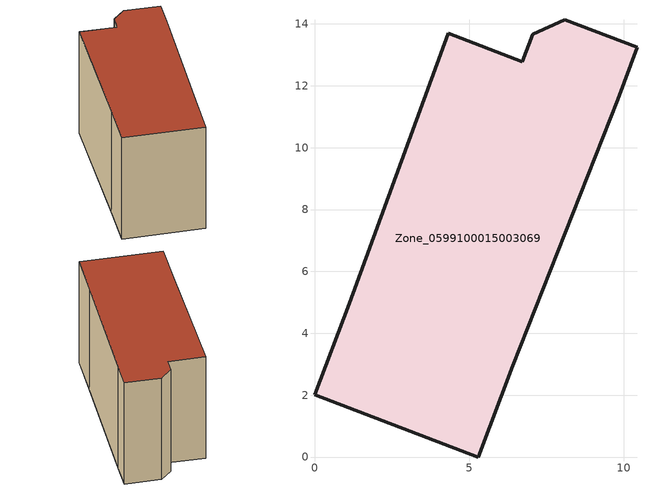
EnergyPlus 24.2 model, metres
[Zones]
Zone_0599100015003069
 floor ground (C_G): 6.41,2.94 5.29,0 0,2.01 1.12,4.96 4.33,13.69 6.72,12.78 7.06,13.67 8.1,14.13 10.43,13.24 9.8,11.55 z0.8
 wall outside (C_F): 10.43,13.24 8.1,14.13 7.06,13.67 6.72,12.78 4.33,13.69 1.12,4.96 0,2.01 5.29,0 6.41,2.94 9.8,11.55 10.43,13.24 z0.8:8.89
 roof outside (C_R): 5.29,0 6.41,2.94 9.8,11.55 10.43,13.24 8.1,14.13 7.06,13.67 6.72,12.78 4.33,13.69 1.12,4.96 0,2.01 z8.89
[BUILDING]
Pand.0599100015003069: North Axis=0; Terrain=City; Loads Convergence Tolerance Value=0.04; Temperature Convergence Tolerance Value=0.4; Solar Distribution=FullExterior; Maximum Number of Warmup Days=25; Minimum Number of Warmup Days=1
[Site:Location]
Rotterdam.The.Hague.AP_ZH_NLD Design_Conditions: Latitude=51.96; Longitude=4.45; Time Zone=1; Elevation=-4.5
[SITE:GROUNDTEMPERATURE:BUILDINGSURFACE]
18, 18, 18, 18, 18, 18, 18, 18, 18, 18, 18, 18
[MATERIAL] Thermal Absorptance=0.9; Solar Absorptance=0.7; Visible Absorptance=0.7
Name | Roughness | Thickness | Conductivity | Density | Specific Heat
G.TI.1965-1974 | MediumSmooth | 0.15 | 0.882353 | 540 | 1210
F.TI.1965-1974 | Rough | 0.3 | 0.697674 | 1920 | 840
R.TI.1965-1974 | MediumRough | 0.2 | 0.232558 | 1500 | 1000
[CONSTRUCTION]
C_G: G.TI.1965-1974
C_F: F.TI.1965-1974
C_R: R.TI.1965-1974
[ZONE]
Zone_0599100015003069: Type=1; Multiplier=1; Ceiling Height=Autocalculate; Volume=Autocalculate; Floor Area=autocalculate; Part of Total Floor Area=Yes
[ZONEINFILTRATION:DESIGNFLOWRATE]
Infil_Zone_0599100015003069: Zone or ZoneList or Space or SpaceList=Zone_0599100015003069; Schedule=AlwaysOn; Design Flow Rate Calculation Method=Flow/Area; Flow Rate per Floor Area=0.003; Constant Term Coefficient=1; Temperature Term Coefficient=0; Velocity Term Coefficient=0; Velocity Squared Term Coefficient=0
[HVACTEMPLATE:ZONE:IDEALLOADSAIRSYSTEM]
Zone_0599100015003069: Maximum Heating Supply Air Temperature=50; Minimum Cooling Supply Air Temperature=13; Maximum Heating Supply Air Humidity Ratio=0.0156; Minimum Cooling Supply Air Humidity Ratio=0.0077; Heating Limit=NoLimit; Cooling Limit=NoLimit; Dehumidification Control Type=ConstantSensibleHeatRatio; Cooling Sensible Heat Ratio=0.7; Dehumidification Setpoint=60; Humidification Control Type=None; Humidification Setpoint=30; Outdoor Air Method=None; Outdoor Air Flow Rate per Person=0.00944; Outdoor Air Flow Rate per Zone Floor Area=0; Outdoor Air Flow Rate per Zone=0; Demand Controlled Ventilation Type=None; Outdoor Air Economizer Type=NoEconomizer; Heat Recovery Type=None; Sensible Heat Recovery Effectiveness=0.7; Latent Heat Recovery Effectiveness=0.65
[ZONECONTROL:THERMOSTAT]
ThermostatControl_Zone_0599100015003069: Zone or ZoneList=Zone_0599100015003069; Control Type Schedule=DualSetpointControlType; Control 1=Thermostat_Zone_0599100015003069; Temperature Difference Between Cutout And Setpoint=0
[THERMOSTATSETPOINT:DUALSETPOINT]
Thermostat_Zone_0599100015003069: Heating Setpoint Temperature Schedule=HeatingSetpoint_Zone_0599100015003069; Cooling Setpoint Temperature Schedule=CoolingSetpoint_Zone_0599100015003069
[SCHEDULE:COMPACT]
HeatingSetpoint_Zone_0599100015003069: Through: 12/31, For: AllDays, Until: 24:00, 21
CoolingSetpoint_Zone_0599100015003069: Through: 12/31, For: AllDays, Until: 24:00, 24
DualSetpointControlType: Through: 12/31, For: AllDays, Until: 24:00, 4
AlwaysOn: Through: 12/31, For: AllDays, Until: 24:00, 1
